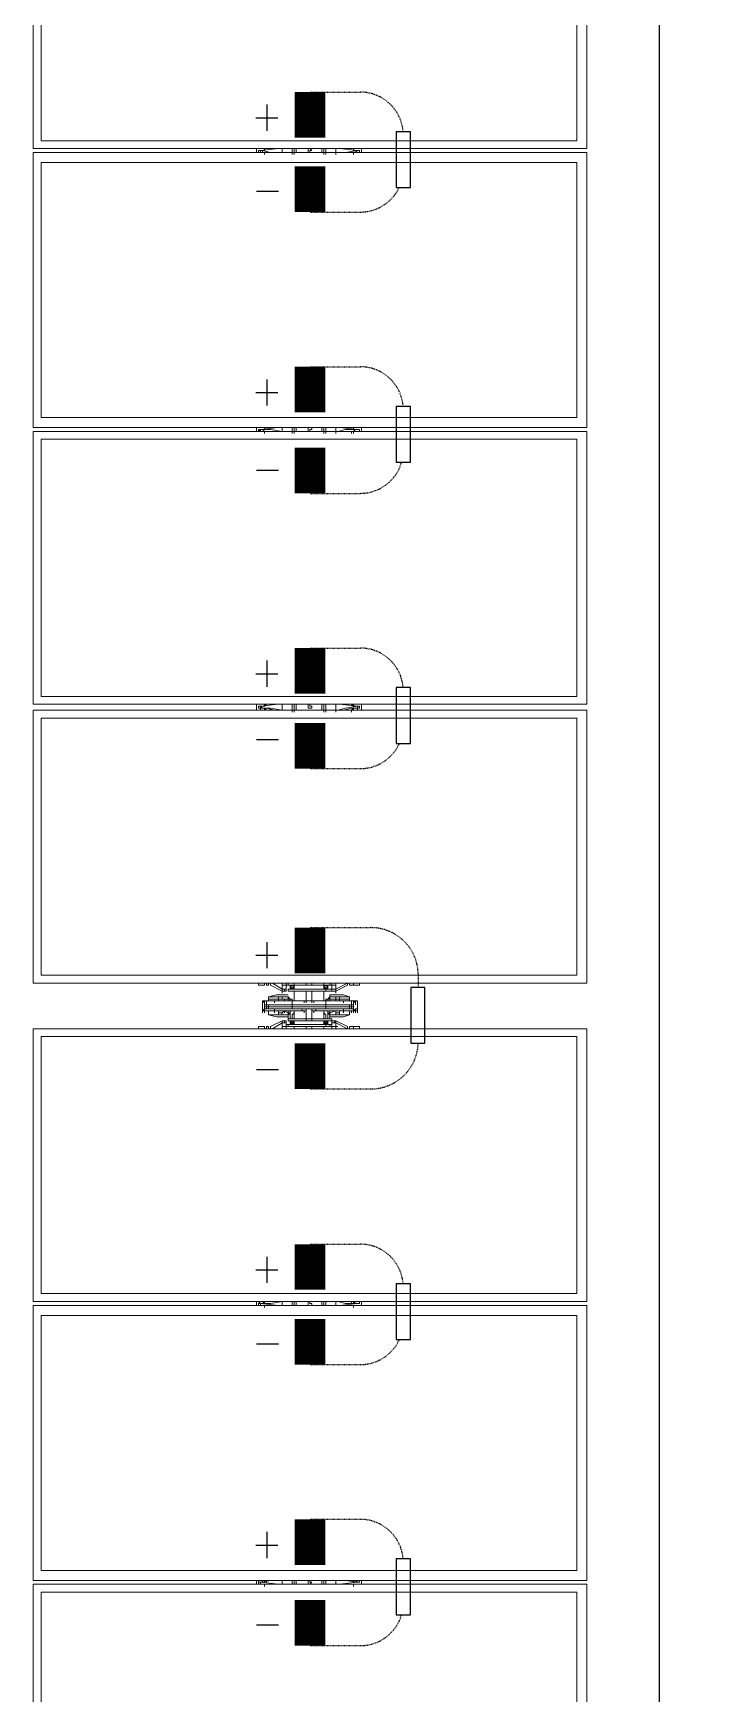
# Model space of a CAD drawing. Header units: feet. Extents: x -13743 to 68376, y -48 to 67763.
# Drawn here: x 1150 to 1259.7, y 64197.9 to 64469.4 of the extents above; entities that cross this region are included whole.
import ezdxf
from ezdxf.lldxf.tags import DXFTag

# ---------------------------------------------------------------- set-up
doc = ezdxf.new("R2010")
doc.units = ezdxf.units.FT
doc.header["$MEASUREMENT"] = 0
doc.linetypes.add('HIDDEN', pattern=[0.375, 0.25, -0.125])
for name, color, linetype in [('E-DC HARNESS-POS', 10, 'DC HARNESS CABLE'), ('E-HARN-COMP', 8, 'Continuous'), ('E-TRNK-CABL-NEG', 6, 'HIDDEN'), ('E-TRUNK-CABLE-POS', 6, 'HIDDEN'), ('Polarity-Text', 7, 'Continuous')]:
    doc.layers.add(name, color=color, linetype=linetype)
doc.styles.get("Standard").update_dxf_attribs({"font": 'arial.ttf'})
tags = doc.linetypes.add('DC HARNESS CABLE', pattern='A,0.5,-0.2,["DH",Standard,S=0.1,R=0,X=-0.1,Y=-0.05],-0.2', length=0.9).pattern_tags.tags
tags[6] = DXFTag(74, 10)

# ---------------------------------------------------------------- blocks, each defined once
blk = doc.blocks.new('A$Cc93f9aa1')
at = {"lineweight": 5}
for points in [[(10.6362, 0), (10.4062, 0), (10.4062, 0.4666), (10.6362, 0.4666)], [(10.6396, 0), (10.6396, 0.4666), (10.8712, 0.4666), (10.8712, 0)], [(10.8746, 0.4666), (10.8746, 0), (11.1045, 0), (11.1045, 0.4666)], [(11.3395, 0), (11.1095, 0), (11.1095, 0.4666), (11.3395, 0.4666)], [(11.6079, 0), (11.3779, 0), (11.3779, 0.4666), (11.6079, 0.4666)], [(11.8429, 0.4666), (11.6112, 0.4666), (11.6112, 0), (11.8429, 0)], [(11.8462, 0), (12.0762, 0), (12.0762, 0.4666), (11.8462, 0.4666)], [(10.6296, 0.4583), (10.4129, 0.4583), (10.4129, 0.0067), (10.6296, 0.0067)], [(10.6479, 0.0067), (10.6479, 0.4583), (10.8629, 0.4583), (10.8629, 0.0067)], [(10.8812, 0.4583), (11.0979, 0.4583), (11.0979, 0.0067), (10.8812, 0.0067)], [(11.1162, 0.0067), (11.1162, 0.4583), (11.3329, 0.4583), (11.3329, 0.0067)], [(11.3845, 0.4583), (11.6012, 0.4583), (11.6012, 0.0067), (11.3845, 0.0067)], [(11.6195, 0.4583), (11.8345, 0.4583), (11.8345, 0.0067), (11.6195, 0.0067)], [(11.8529, 0.0067), (11.8529, 0.4583), (12.0695, 0.4583), (12.0695, 0.0067)], [(11.3412, 0.2667), (11.3412, 0.27), (11.3412, 0.275), (11.3395, 0.275), (11.3412, 0.275), (11.3412, 0.27)], [(11.3545, 0.2667), (11.3529, 0.2667), (11.3512, 0.2667), (11.3512, 0.2583), (11.3529, 0.2583), (11.3529, 0.2667)], [(11.3529, 0.2667), (11.3529, 0.2583), (11.3529, 0.255), (11.3529, 0.25), (11.3512, 0.25), (11.3512, 0.2567), (11.3512, 0.255), (11.3529, 0.255), (11.3512, 0.255), (11.3512, 0.2567), (11.3512, 0.2583), (11.3512, 0.2567), (11.3512, 0.2517), (11.3512, 0.25), (11.3529, 0.25), (11.3529, 0.255), (11.3529, 0.2583), (11.3512, 0.2583), (11.3512, 0.2667)], [(11.3645, 0.2733), (11.3629, 0.2733), (11.3612, 0.2733), (11.3545, 0.2733), (11.3562, 0.2733), (11.3612, 0.2733), (11.3629, 0.2733)], [(11.3562, 0.2733), (11.3545, 0.2733)], [(11.3579, 0.2683), (11.3579, 0.2467), (11.3545, 0.2467), (11.3545, 0.2683)], [(11.3579, 0.27), (11.3562, 0.27)], [(11.3579, 0.27), (11.3562, 0.27)], [(11.3645, 0.2683), (11.3629, 0.2683)], [(11.3762, 0.27), (11.3762, 0.2667), (11.3762, 0.27), (11.3762, 0.275), (11.3779, 0.275), (11.3762, 0.275)], [(11.3395, 0.2517), (11.3395, 0.25), (11.3412, 0.25), (11.3412, 0.2517), (11.3445, 0.2517), (11.3445, 0.2533), (11.3445, 0.255), (11.3462, 0.255), (11.3412, 0.265), (11.3462, 0.255), (11.3445, 0.255), (11.3412, 0.255), (11.3412, 0.2517), (11.3445, 0.2517), (11.3445, 0.2533), (11.3445, 0.255), (11.3412, 0.255), (11.3412, 0.2517)], [(11.3479, 0.255), (11.3462, 0.255), (11.3445, 0.255), (11.3445, 0.2533), (11.3445, 0.255), (11.3462, 0.255)], [(11.3445, 0.2517), (11.3462, 0.2517), (11.3462, 0.215), (11.3445, 0.215), (11.3462, 0.215), (11.3462, 0.2517), (11.3445, 0.2517), (11.3462, 0.2517), (11.3462, 0.255), (11.3462, 0.2517)], [(11.3645, 0.2617), (11.3629, 0.2617), (11.3612, 0.2617), (11.3629, 0.2617)], [(11.3629, 0.2383), (11.3629, 0.2617), (11.3629, 0.2383), (11.3629, 0.2367), (11.3629, 0.235), (11.3629, 0.2367), (11.3629, 0.2383), (11.3629, 0.235), (11.3645, 0.235), (11.3629, 0.235), (11.3645, 0.235), (11.3629, 0.235), (11.3645, 0.235), (11.3629, 0.235)], [(11.3662, 0.2567), (11.3662, 0.25), (11.3645, 0.25), (11.3629, 0.255), (11.3662, 0.255), (11.3662, 0.2567), (11.3662, 0.2583)], [(11.3645, 0.255), (11.3645, 0.2583)], [(11.3679, 0.25), (11.3679, 0.26), (11.3679, 0.25), (11.3695, 0.25)], [(11.3412, 0.21), (11.3412, 0.2133), (11.3412, 0.215), (11.3395, 0.215), (11.3395, 0.25), (11.3395, 0.215), (11.3412, 0.215), (11.3412, 0.2133), (11.3412, 0.21), (11.3445, 0.21), (11.3462, 0.21), (11.3412, 0.2), (11.3462, 0.21), (11.3445, 0.21), (11.3445, 0.2117), (11.3445, 0.21)], [(11.3412, 0.245), (11.3395, 0.245)], [(11.3412, 0.2467), (11.3429, 0.245), (11.3445, 0.245), (11.3445, 0.2483), (11.3429, 0.2483), (11.3412, 0.2483)], [(11.3429, 0.2483), (11.3412, 0.2467), (11.3429, 0.245), (11.3445, 0.2467)], [(11.3429, 0.2483), (11.3412, 0.2483), (11.3412, 0.2467), (11.3412, 0.245), (11.3429, 0.245), (11.3445, 0.245), (11.3445, 0.2467), (11.3445, 0.2483)], [(11.3412, 0.2467), (11.3412, 0.2483), (11.3429, 0.2483), (11.3445, 0.2483), (11.3445, 0.245), (11.3429, 0.245)], [(11.3429, 0.2483), (11.3412, 0.2467), (11.3429, 0.245), (11.3445, 0.2467)], [(11.3445, 0.2467), (11.3429, 0.2467)], [(11.3445, 0.2467), (11.3429, 0.2467)], [(11.3462, 0.245), (11.3545, 0.245)], [(11.3545, 0.2483), (11.3529, 0.2483)], [(11.3629, 0.245), (11.3695, 0.245)], [(11.3662, 0.25), (11.3645, 0.2483)], [(11.3695, 0.2467), (11.3662, 0.2467), (11.3645, 0.245), (11.3662, 0.2467)], [(11.3729, 0.2483), (11.3712, 0.2467), (11.3729, 0.245), (11.3745, 0.2467)], [(11.3729, 0.2483), (11.3712, 0.2467), (11.3729, 0.245), (11.3745, 0.2467)], [(11.3745, 0.2467), (11.3729, 0.2467)], [(11.3745, 0.2467), (11.3729, 0.2467)], [(11.3745, 0.2467), (11.3729, 0.2467)], [(11.3745, 0.2467), (11.3729, 0.2467)], [(11.3762, 0.245), (11.3779, 0.245)], [(10.6379, 0.235), (10.6379, 0.2333), (10.6396, 0.2333), (10.6396, 0.2317), (10.6379, 0.2317), (10.6362, 0.2317), (10.6362, 0.2333)], [(10.8729, 0.235), (10.8729, 0.2333), (10.8746, 0.2333), (10.8746, 0.2317), (10.8729, 0.2317), (10.8712, 0.2317), (10.8712, 0.2333), (10.8712, 0.235)], [(11.1062, 0.235), (11.1079, 0.235), (11.1079, 0.2317), (11.1045, 0.2317), (11.1045, 0.2333), (11.1062, 0.2333)], [(11.3412, 0.235), (11.3395, 0.235)], [(11.3412, 0.235), (11.3395, 0.235)], [(11.3412, 0.23), (11.3395, 0.23)], [(11.3412, 0.23), (11.3395, 0.23)], [(11.3545, 0.23), (11.3562, 0.23), (11.3545, 0.23), (11.3562, 0.23), (11.3545, 0.23), (11.3562, 0.23), (11.3545, 0.23), (11.3545, 0.2267)], [(11.3562, 0.23), (11.3545, 0.23)], [(11.3645, 0.2367), (11.3629, 0.2367)], [(11.3629, 0.2267), (11.3629, 0.23)], [(11.3779, 0.235), (11.3762, 0.235)], [(11.3762, 0.235), (11.3779, 0.235)], [(11.3762, 0.23), (11.3779, 0.23)], [(11.3779, 0.23), (11.3762, 0.23)], [(11.6095, 0.235), (11.6095, 0.2333), (11.6079, 0.2333), (11.6079, 0.2317), (11.6095, 0.2317), (11.6112, 0.2317), (11.6112, 0.2333), (11.6112, 0.235)], [(11.8445, 0.235), (11.8445, 0.2333), (11.8429, 0.2333), (11.8429, 0.2317), (11.8445, 0.2317), (11.8462, 0.2317), (11.8462, 0.2333)], [(11.3412, 0.2183), (11.3412, 0.22), (11.3395, 0.22), (11.3412, 0.22), (11.3429, 0.22), (11.3412, 0.22), (11.3412, 0.2183), (11.3412, 0.2167), (11.3429, 0.2167), (11.3445, 0.2167), (11.3445, 0.2183), (11.3445, 0.2167), (11.3429, 0.2167)], [(11.3445, 0.2183), (11.3445, 0.22), (11.3429, 0.22), (11.3412, 0.22), (11.3412, 0.2183), (11.3429, 0.2167), (11.3445, 0.2167)], [(11.3429, 0.22), (11.3412, 0.22), (11.3412, 0.2183), (11.3412, 0.2167), (11.3429, 0.2167), (11.3445, 0.2167), (11.3445, 0.2183), (11.3445, 0.22)], [(11.3429, 0.22), (11.3412, 0.2183), (11.3429, 0.2167), (11.3445, 0.2183)], [(11.3429, 0.22), (11.3412, 0.2183), (11.3429, 0.2167), (11.3445, 0.2183)], [(11.3445, 0.2183), (11.3429, 0.2183)], [(11.3479, 0.21), (11.3462, 0.21), (11.3462, 0.2117), (11.3445, 0.2117), (11.3462, 0.2117), (11.3462, 0.21), (11.3462, 0.2133), (11.3445, 0.2133), (11.3462, 0.2133), (11.3462, 0.21)], [(11.3545, 0.22), (11.3462, 0.22)], [(11.3495, 0.215), (11.3495, 0.205), (11.3495, 0.215), (11.3495, 0.2133), (11.3495, 0.215), (11.3495, 0.205), (11.3512, 0.1983), (11.3495, 0.205)], [(11.3512, 0.215), (11.3529, 0.2167), (11.3512, 0.215), (11.3529, 0.2167), (11.3529, 0.215), (11.3529, 0.2167), (11.3512, 0.215), (11.3529, 0.2167), (11.3545, 0.2167), (11.3529, 0.2167), (11.3545, 0.2167), (11.3529, 0.2167)], [(11.3512, 0.2133), (11.3512, 0.215), (11.3529, 0.215), (11.3529, 0.2117), (11.3529, 0.21), (11.3512, 0.21), (11.3512, 0.2083), (11.3512, 0.215), (11.3529, 0.215), (11.3529, 0.2117), (11.3529, 0.21), (11.3512, 0.21), (11.3512, 0.2083), (11.3512, 0.2067), (11.3529, 0.2067), (11.3529, 0.1983), (11.3545, 0.1983), (11.3529, 0.1983), (11.3512, 0.1983), (11.3512, 0.2067), (11.3512, 0.2083)], [(11.3529, 0.21), (11.3529, 0.2067)], [(11.3695, 0.22), (11.3629, 0.22)], [(11.3662, 0.2083), (11.3662, 0.215), (11.3645, 0.215), (11.3629, 0.2117), (11.3645, 0.21), (11.3662, 0.21), (11.3662, 0.2083), (11.3662, 0.2067), (11.3662, 0.1983), (11.3629, 0.1983), (11.3629, 0.2067), (11.3662, 0.2067), (11.3662, 0.2083), (11.3662, 0.21), (11.3645, 0.21), (11.3629, 0.2117), (11.3645, 0.215), (11.3645, 0.2167), (11.3662, 0.2167), (11.3645, 0.2167), (11.3662, 0.215), (11.3662, 0.2133), (11.3662, 0.215), (11.3645, 0.215), (11.3645, 0.2167), (11.3662, 0.2167), (11.3645, 0.2167), (11.3629, 0.2167), (11.3695, 0.2167), (11.3629, 0.2167), (11.3645, 0.2167), (11.3662, 0.215), (11.3645, 0.2167), (11.3662, 0.215), (11.3645, 0.2167), (11.3662, 0.215), (11.3679, 0.215), (11.3679, 0.205), (11.3662, 0.1983), (11.3679, 0.205), (11.3679, 0.215), (11.3662, 0.215), (11.3662, 0.2133)], [(11.3662, 0.2183), (11.3645, 0.22), (11.3662, 0.2183), (11.3695, 0.2183)], [(11.3645, 0.2067), (11.3645, 0.21)], [(11.3679, 0.215), (11.3679, 0.205), (11.3679, 0.215), (11.3695, 0.215)], [(11.3729, 0.22), (11.3712, 0.2183), (11.3729, 0.2167), (11.3745, 0.2183)], [(11.3729, 0.2167), (11.3745, 0.2167), (11.3745, 0.2183), (11.3745, 0.22), (11.3729, 0.22), (11.3712, 0.22), (11.3712, 0.2183), (11.3712, 0.2167)], [(11.3729, 0.22), (11.3712, 0.2183), (11.3729, 0.2167), (11.3745, 0.2183)], [(11.3729, 0.21), (11.3712, 0.21), (11.3712, 0.2117), (11.3729, 0.2117), (11.3712, 0.2117), (11.3712, 0.21)], [(11.3745, 0.2183), (11.3729, 0.2183)], [(11.3745, 0.2183), (11.3729, 0.2183)], [(11.3745, 0.2183), (11.3729, 0.2183)], [(11.3745, 0.2183), (11.3729, 0.2183)], [(11.3779, 0.22), (11.3762, 0.22)], [(11.3412, 0.1967), (11.3412, 0.1983)], [(11.3512, 0.1983), (11.3512, 0.2067), (11.3529, 0.2067), (11.3529, 0.1983)], [(11.3562, 0.2033), (11.3545, 0.2033)], [(11.3595, 0.1967), (11.3579, 0.1967)], [(11.3612, 0.195), (11.3595, 0.195), (11.3612, 0.195), (11.3629, 0.1933), (11.3645, 0.1933), (11.3629, 0.1933), (11.3612, 0.195), (11.3595, 0.195), (11.3612, 0.195), (11.3595, 0.195), (11.3612, 0.195), (11.3612, 0.1967)], [(11.3645, 0.2033), (11.3629, 0.2033), (11.3612, 0.2033), (11.3629, 0.2033)], [(11.3662, 0.1983), (11.3629, 0.1983), (11.3629, 0.2067), (11.3662, 0.2067)], [(11.3645, 0.1983), (11.3629, 0.1983)], [(11.3629, 0.1967), (11.3629, 0.195)], [(11.3762, 0.1983), (11.3762, 0.1967)], [(11.3395, 0.19), (11.3412, 0.19), (11.3412, 0.195), (11.3412, 0.19)], [(11.3612, 0.195), (11.3595, 0.195)], [(11.3629, 0.195), (11.3629, 0.1933), (11.3612, 0.195), (11.3629, 0.195), (11.3645, 0.195)], [(11.3779, 0.19), (11.3762, 0.19), (11.3762, 0.195), (11.3762, 0.19)]]:
    blk.add_lwpolyline(points, close=True, dxfattribs=at)
for points in [[(11.3395, 0), (11.3395, 0.4666)], [(11.3779, 0.4666), (11.3779, 0)], [(11.3329, 0.0067), (11.3329, 0.4583)], [(11.3845, 0.0067), (11.3845, 0.4583)], [(10.6362, 0.2767), (10.6396, 0.2767)], [(10.6379, 0.2733), (10.6379, 0.275), (10.6379, 0.2733)], [(10.6379, 0.27), (10.6379, 0.2733), (10.6396, 0.2717), (10.6396, 0.27), (10.6396, 0.2683)], [(10.6412, 0.255), (10.6396, 0.255), (10.6396, 0.2633), (10.6379, 0.2733)], [(10.8712, 0.2767), (10.8746, 0.2767)], [(10.8712, 0.2733), (10.8712, 0.27)], [(10.8762, 0.255), (10.8746, 0.255), (10.8746, 0.2567), (10.8729, 0.2633), (10.8729, 0.2733), (10.8729, 0.275), (10.8729, 0.2717), (10.8746, 0.27), (10.8746, 0.2683)], [(11.1045, 0.2767), (11.1095, 0.2767)], [(11.1062, 0.27), (11.1062, 0.2733), (11.1062, 0.275), (11.1062, 0.2733), (11.1079, 0.2733), (11.1079, 0.2717), (11.1079, 0.27), (11.1095, 0.2683)], [(11.1112, 0.255), (11.1095, 0.255), (11.1095, 0.2567), (11.1079, 0.2633), (11.1062, 0.2733)], [(11.3412, 0.27), (11.3412, 0.27)], [(11.3412, 0.2667), (11.3412, 0.2667)], [(11.3412, 0.2667), (11.3412, 0.2667)], [(11.3612, 0.2717), (11.3629, 0.2717), (11.3612, 0.2717), (11.3629, 0.2717), (11.3645, 0.2717), (11.3629, 0.2717), (11.3612, 0.27), (11.3595, 0.27), (11.3612, 0.27), (11.3595, 0.27), (11.3612, 0.27), (11.3629, 0.27), (11.3645, 0.27), (11.3629, 0.27), (11.3645, 0.27), (11.3629, 0.27), (11.3645, 0.27), (11.3629, 0.27), (11.3645, 0.27), (11.3629, 0.27), (11.3629, 0.2733), (11.3629, 0.2717), (11.3612, 0.27), (11.3612, 0.2683), (11.3595, 0.2683), (11.3595, 0.27), (11.3612, 0.27), (11.3595, 0.27), (11.3612, 0.27), (11.3612, 0.2683), (11.3595, 0.2683), (11.3579, 0.2683), (11.3579, 0.27), (11.3562, 0.27), (11.3545, 0.27), (11.3562, 0.27), (11.3545, 0.27), (11.3545, 0.2617), (11.3545, 0.2383), (11.3545, 0.235), (11.3562, 0.235), (11.3545, 0.235), (11.3462, 0.235), (11.3479, 0.235)], [(11.3562, 0.2717), (11.3545, 0.2717), (11.3562, 0.27), (11.3545, 0.27), (11.3562, 0.27), (11.3545, 0.27), (11.3545, 0.2617), (11.3562, 0.2617), (11.3545, 0.2617), (11.3562, 0.2617), (11.3545, 0.2617), (11.3545, 0.2383), (11.3545, 0.235), (11.3562, 0.235), (11.3545, 0.235), (11.3545, 0.2367), (11.3545, 0.2383), (11.3545, 0.2367), (11.3545, 0.235), (11.3562, 0.235), (11.3545, 0.235), (11.3462, 0.235), (11.3462, 0.23), (11.3545, 0.23), (11.3545, 0.2267), (11.3545, 0.2033), (11.3545, 0.195), (11.3562, 0.195), (11.3579, 0.195), (11.3562, 0.195), (11.3579, 0.195), (11.3562, 0.195), (11.3579, 0.195), (11.3562, 0.195), (11.3545, 0.1933), (11.3562, 0.1933), (11.3545, 0.1933), (11.3612, 0.1933), (11.3629, 0.1933), (11.3612, 0.1933)], [(11.3595, 0.2183), (11.3579, 0.2183), (11.3579, 0.1983), (11.3579, 0.1967), (11.3595, 0.1967), (11.3612, 0.1967), (11.3612, 0.2183), (11.3612, 0.1967), (11.3595, 0.1967), (11.3595, 0.2183), (11.3579, 0.2183), (11.3545, 0.2183), (11.3545, 0.2467), (11.3529, 0.2467), (11.3529, 0.2483), (11.3545, 0.2483), (11.3529, 0.2483), (11.3529, 0.25), (11.3529, 0.2483), (11.3512, 0.25), (11.3495, 0.25), (11.3495, 0.2617), (11.3512, 0.2667), (11.3495, 0.2617), (11.3495, 0.25), (11.3495, 0.2517), (11.3495, 0.25), (11.3495, 0.26), (11.3495, 0.25)], [(11.3579, 0.2717), (11.3562, 0.2717), (11.3545, 0.2717), (11.3545, 0.2733), (11.3545, 0.27), (11.3545, 0.2683), (11.3562, 0.2683), (11.3545, 0.2683), (11.3545, 0.2733), (11.3545, 0.2717), (11.3562, 0.2717)], [(11.3545, 0.2717), (11.3562, 0.27)], [(11.3545, 0.2717), (11.3562, 0.2717)], [(11.3545, 0.27), (11.3545, 0.27)], [(11.3545, 0.27), (11.3545, 0.27)], [(11.3595, 0.2467), (11.3595, 0.2683), (11.3612, 0.2683), (11.3612, 0.2467), (11.3595, 0.2467), (11.3595, 0.2183), (11.3612, 0.2183), (11.3612, 0.2467), (11.3612, 0.2683), (11.3595, 0.2683), (11.3595, 0.2467), (11.3612, 0.2467), (11.3612, 0.2183), (11.3595, 0.2183), (11.3595, 0.2467), (11.3579, 0.2467), (11.3579, 0.2683), (11.3545, 0.2683), (11.3545, 0.2467), (11.3579, 0.2467), (11.3579, 0.2667), (11.3595, 0.2667), (11.3612, 0.2667), (11.3595, 0.2667), (11.3579, 0.2667)], [(11.3562, 0.27), (11.3579, 0.27)], [(11.3562, 0.27), (11.3579, 0.27)], [(11.3562, 0.27), (11.3579, 0.27), (11.3579, 0.2683)], [(11.3579, 0.27), (11.3595, 0.27), (11.3595, 0.2683), (11.3612, 0.2683), (11.3595, 0.2683), (11.3579, 0.2683), (11.3579, 0.2667), (11.3579, 0.2467)], [(11.3579, 0.2683), (11.3595, 0.2683)], [(11.3579, 0.2667), (11.3579, 0.2683)], [(11.3579, 0.2683), (11.3595, 0.2683)], [(11.3579, 0.2683), (11.3595, 0.2683)], [(11.3579, 0.2683), (11.3595, 0.2683)], [(11.3595, 0.27), (11.3612, 0.27), (11.3629, 0.27), (11.3629, 0.2617), (11.3629, 0.27), (11.3629, 0.2733), (11.3629, 0.2717)], [(11.3612, 0.27), (11.3612, 0.27)], [(11.3645, 0.2667), (11.3629, 0.2667), (11.3629, 0.2583), (11.3662, 0.2583), (11.3662, 0.2667), (11.3629, 0.2667), (11.3629, 0.2583), (11.3662, 0.2583), (11.3662, 0.2667), (11.3679, 0.2617), (11.3679, 0.25), (11.3662, 0.25), (11.3662, 0.2517), (11.3662, 0.2567), (11.3662, 0.255), (11.3629, 0.255), (11.3645, 0.25), (11.3645, 0.2483), (11.3662, 0.25), (11.3662, 0.2517), (11.3662, 0.25), (11.3645, 0.25), (11.3645, 0.2483), (11.3662, 0.25), (11.3645, 0.2483), (11.3629, 0.2483), (11.3695, 0.2483), (11.3629, 0.2483), (11.3645, 0.2483), (11.3662, 0.2483), (11.3645, 0.2483)], [(11.3662, 0.2483), (11.3645, 0.2483), (11.3662, 0.25), (11.3679, 0.25), (11.3679, 0.2617), (11.3662, 0.2667), (11.3629, 0.2667)], [(11.3645, 0.2667), (11.3645, 0.2667)], [(11.3645, 0.2667), (11.3645, 0.2667)], [(11.3762, 0.2667), (11.3762, 0.2667)], [(11.3762, 0.2667), (11.3762, 0.2667)], [(11.6112, 0.2767), (11.6079, 0.2767)], [(11.6095, 0.255), (11.6079, 0.255), (11.6079, 0.2567), (11.6095, 0.2633), (11.6095, 0.2733), (11.6095, 0.275), (11.6095, 0.2717), (11.6079, 0.27), (11.6079, 0.2683)], [(11.6112, 0.27), (11.6112, 0.2733)], [(11.8462, 0.2767), (11.8429, 0.2767)], [(11.8445, 0.27), (11.8445, 0.2733), (11.8429, 0.2717), (11.8429, 0.27), (11.8429, 0.2683)], [(11.8445, 0.255), (11.8429, 0.255), (11.8429, 0.2633), (11.8445, 0.2733)], [(11.8445, 0.2733), (11.8445, 0.275), (11.8445, 0.2733)], [(10.6412, 0.2467), (10.6396, 0.2467), (10.6396, 0.255)], [(10.8762, 0.2467), (10.8746, 0.2467), (10.8746, 0.255)], [(11.1112, 0.2467), (11.1095, 0.2467), (11.1095, 0.255)], [(11.3512, 0.26), (11.3512, 0.26)], [(11.3512, 0.26), (11.3512, 0.26)], [(11.3662, 0.26), (11.3662, 0.26)], [(11.3662, 0.26), (11.3662, 0.26)], [(11.3762, 0.2133), (11.3762, 0.215), (11.3762, 0.2133), (11.3779, 0.2133), (11.3745, 0.2133), (11.3745, 0.215), (11.3762, 0.215), (11.3762, 0.25), (11.3745, 0.25), (11.3745, 0.2517), (11.3779, 0.2517), (11.3745, 0.2517), (11.3762, 0.2517), (11.3762, 0.255), (11.3729, 0.255), (11.3712, 0.255), (11.3762, 0.265), (11.3712, 0.255), (11.3729, 0.255), (11.3762, 0.255), (11.3762, 0.2517), (11.3745, 0.2517), (11.3712, 0.2517), (11.3729, 0.2517), (11.3729, 0.2533), (11.3729, 0.255), (11.3729, 0.2533), (11.3712, 0.255), (11.3729, 0.255), (11.3712, 0.255), (11.3712, 0.2517), (11.3729, 0.2517), (11.3729, 0.2533), (11.3712, 0.255), (11.3712, 0.2517), (11.3745, 0.2517), (11.3745, 0.25), (11.3762, 0.25), (11.3762, 0.215), (11.3745, 0.215), (11.3745, 0.2133), (11.3762, 0.2133), (11.3762, 0.21), (11.3729, 0.21), (11.3712, 0.21), (11.3762, 0.2), (11.3712, 0.21), (11.3729, 0.21), (11.3729, 0.2117), (11.3729, 0.21), (11.3762, 0.21), (11.3762, 0.2133), (11.3745, 0.2133), (11.3779, 0.2133)], [(11.6095, 0.2467), (11.6079, 0.2467), (11.6079, 0.255)], [(11.8445, 0.2467), (11.8429, 0.2467), (11.8429, 0.255)], [(10.6362, 0.2467), (10.6396, 0.2467)], [(10.6362, 0.245), (10.6396, 0.245), (10.6412, 0.245)], [(10.6396, 0.245), (10.6396, 0.2433), (10.6362, 0.2433)], [(10.8712, 0.2467), (10.8746, 0.2467)], [(10.8712, 0.245), (10.8746, 0.245), (10.8762, 0.245)], [(10.8746, 0.245), (10.8746, 0.2433), (10.8712, 0.2433)], [(11.1045, 0.2467), (11.1095, 0.2467)], [(11.1045, 0.245), (11.1095, 0.245), (11.1112, 0.245)], [(11.1095, 0.245), (11.1095, 0.2433), (11.1045, 0.2433)], [(11.3395, 0.2517), (11.3412, 0.2517), (11.3395, 0.2517)], [(11.3395, 0.2517), (11.3395, 0.25), (11.3412, 0.25), (11.3412, 0.2517)], [(11.3412, 0.2483), (11.3412, 0.2467)], [(11.3412, 0.2483), (11.3412, 0.2483)], [(11.3429, 0.2483), (11.3412, 0.2483)], [(11.3412, 0.2467), (11.3412, 0.245)], [(11.3412, 0.2467), (11.3412, 0.2467)], [(11.3412, 0.245), (11.3429, 0.245)], [(11.3412, 0.245), (11.3412, 0.245)], [(11.3429, 0.2483), (11.3429, 0.2483)], [(11.3445, 0.2483), (11.3429, 0.2483)], [(11.3429, 0.2467), (11.3445, 0.2467)], [(11.3429, 0.2467), (11.3445, 0.2467)], [(11.3429, 0.2467), (11.3445, 0.2467)], [(11.3429, 0.2467), (11.3445, 0.2467)], [(11.3429, 0.2467), (11.3445, 0.2467)], [(11.3429, 0.2467), (11.3445, 0.2467)], [(11.3429, 0.2467), (11.3445, 0.2467)], [(11.3429, 0.2467), (11.3445, 0.2467)], [(11.3429, 0.2467), (11.3445, 0.2467)], [(11.3429, 0.2467), (11.3445, 0.2467)], [(11.3429, 0.2467), (11.3445, 0.2467)], [(11.3429, 0.2467), (11.3445, 0.2467)], [(11.3429, 0.2467), (11.3445, 0.2467)], [(11.3429, 0.2467), (11.3445, 0.2467)], [(11.3429, 0.245), (11.3445, 0.245)], [(11.3429, 0.245), (11.3429, 0.245)], [(11.3445, 0.2517), (11.3445, 0.2517)], [(11.3445, 0.2517), (11.3445, 0.2517)], [(11.3445, 0.2483), (11.3445, 0.2483)], [(11.3445, 0.2467), (11.3445, 0.2483)], [(11.3445, 0.2467), (11.3462, 0.2467)], [(11.3445, 0.2467), (11.3445, 0.2467)], [(11.3445, 0.245), (11.3445, 0.2467)], [(11.3445, 0.245), (11.3445, 0.245)], [(11.3462, 0.2517), (11.3462, 0.2517)], [(11.3462, 0.2517), (11.3462, 0.2517)], [(11.3579, 0.2183), (11.3579, 0.1967), (11.3545, 0.1967), (11.3545, 0.2183), (11.3529, 0.2183), (11.3529, 0.2167), (11.3545, 0.2167), (11.3529, 0.2167), (11.3529, 0.2183), (11.3545, 0.2183), (11.3545, 0.1967), (11.3579, 0.1967), (11.3579, 0.2183), (11.3579, 0.1983), (11.3595, 0.1983), (11.3612, 0.1983), (11.3595, 0.1983), (11.3579, 0.1983), (11.3579, 0.1967), (11.3579, 0.195), (11.3562, 0.195), (11.3545, 0.1933), (11.3562, 0.1933), (11.3545, 0.1933), (11.3545, 0.195), (11.3545, 0.1967), (11.3545, 0.195), (11.3545, 0.1967), (11.3545, 0.195), (11.3545, 0.1967), (11.3545, 0.195), (11.3545, 0.1933), (11.3562, 0.195), (11.3579, 0.195), (11.3579, 0.1967), (11.3595, 0.1967), (11.3595, 0.2183), (11.3579, 0.2183), (11.3579, 0.2467), (11.3595, 0.2467), (11.3579, 0.2467), (11.3579, 0.2183), (11.3545, 0.2183), (11.3545, 0.2467), (11.3529, 0.2467), (11.3529, 0.2483), (11.3512, 0.25), (11.3529, 0.2483), (11.3545, 0.2483), (11.3529, 0.2483), (11.3512, 0.25)], [(11.3512, 0.25), (11.3529, 0.2483)], [(11.3512, 0.25), (11.3529, 0.2483)], [(11.3529, 0.2483), (11.3545, 0.2483)], [(11.3529, 0.2483), (11.3545, 0.2483)], [(11.3579, 0.2183), (11.3579, 0.2467), (11.3579, 0.2183)], [(11.3729, 0.2517), (11.3712, 0.2517), (11.3695, 0.2517), (11.3695, 0.215), (11.3712, 0.215), (11.3695, 0.215), (11.3695, 0.2517), (11.3712, 0.2517)], [(11.3712, 0.2517), (11.3712, 0.2517)], [(11.3729, 0.2467), (11.3729, 0.245), (11.3745, 0.245), (11.3745, 0.2467), (11.3745, 0.2483), (11.3729, 0.2483), (11.3712, 0.2483), (11.3712, 0.2467), (11.3712, 0.245), (11.3729, 0.245)], [(11.3712, 0.2483), (11.3712, 0.2467)], [(11.3712, 0.2483), (11.3712, 0.2483)], [(11.3729, 0.2483), (11.3712, 0.2483)], [(11.3712, 0.2467), (11.3712, 0.245)], [(11.3712, 0.2467), (11.3712, 0.2467)], [(11.3712, 0.245), (11.3729, 0.245)], [(11.3712, 0.245), (11.3712, 0.245)], [(11.3729, 0.2517), (11.3729, 0.2517)], [(11.3729, 0.2517), (11.3729, 0.2517)], [(11.3729, 0.2483), (11.3729, 0.2467)], [(11.3745, 0.2483), (11.3729, 0.2483)], [(11.3729, 0.2483), (11.3729, 0.2467)], [(11.3729, 0.2483), (11.3745, 0.2483), (11.3729, 0.2483)], [(11.3729, 0.2483), (11.3729, 0.2483)], [(11.3729, 0.2467), (11.3745, 0.2467)], [(11.3729, 0.2467), (11.3745, 0.2467)], [(11.3729, 0.2467), (11.3745, 0.2467)], [(11.3729, 0.2467), (11.3745, 0.2467)], [(11.3729, 0.2467), (11.3745, 0.2467)], [(11.3729, 0.2467), (11.3745, 0.2467)], [(11.3729, 0.2467), (11.3745, 0.2467)], [(11.3729, 0.2467), (11.3745, 0.2467)], [(11.3729, 0.2467), (11.3745, 0.2467)], [(11.3729, 0.2467), (11.3729, 0.245)], [(11.3729, 0.2467), (11.3745, 0.2467)], [(11.3729, 0.245), (11.3745, 0.245)], [(11.3745, 0.245), (11.3729, 0.245)], [(11.3729, 0.245), (11.3745, 0.245)], [(11.3729, 0.245), (11.3729, 0.245)], [(11.3745, 0.2483), (11.3745, 0.245)], [(11.3745, 0.2483), (11.3745, 0.245)], [(11.3745, 0.2483), (11.3745, 0.2483)], [(11.3745, 0.2467), (11.3745, 0.2483)], [(11.3745, 0.2467), (11.3762, 0.2467)], [(11.3745, 0.2467), (11.3745, 0.2467)], [(11.3745, 0.245), (11.3745, 0.2467)], [(11.3745, 0.245), (11.3745, 0.245)], [(11.3779, 0.2517), (11.3762, 0.2517), (11.3762, 0.25), (11.3762, 0.2517)], [(11.6112, 0.2467), (11.6079, 0.2467)], [(11.6112, 0.245), (11.6079, 0.245), (11.6095, 0.245)], [(11.6079, 0.245), (11.6079, 0.2433), (11.6112, 0.2433)], [(11.8462, 0.2467), (11.8429, 0.2467)], [(11.8462, 0.245), (11.8429, 0.245), (11.8445, 0.245)], [(11.8429, 0.245), (11.8429, 0.2433), (11.8462, 0.2433)], [(11.3462, 0.235), (11.3462, 0.23), (11.3545, 0.23), (11.3545, 0.2267), (11.3545, 0.2033), (11.3545, 0.195), (11.3562, 0.195), (11.3545, 0.195)], [(11.3545, 0.2367), (11.3562, 0.2367)], [(11.3545, 0.2367), (11.3562, 0.2367)], [(11.3545, 0.23), (11.3562, 0.23)], [(11.3545, 0.23), (11.3562, 0.23)], [(11.3579, 0.1933), (11.3562, 0.1933), (11.3612, 0.1933), (11.3629, 0.1933), (11.3612, 0.195), (11.3629, 0.195), (11.3629, 0.2033), (11.3629, 0.2267), (11.3629, 0.23), (11.3645, 0.23), (11.3629, 0.23), (11.3645, 0.23), (11.3629, 0.23), (11.3645, 0.23), (11.3629, 0.23), (11.3645, 0.23), (11.3629, 0.23), (11.3629, 0.2267), (11.3629, 0.2033), (11.3629, 0.195), (11.3645, 0.195), (11.3629, 0.195), (11.3629, 0.1933)], [(11.3712, 0.235), (11.3695, 0.235), (11.3612, 0.235), (11.3695, 0.235), (11.3695, 0.23), (11.3612, 0.23), (11.3695, 0.23), (11.3712, 0.23)], [(11.3629, 0.2367), (11.3645, 0.2367)], [(11.3695, 0.235), (11.3695, 0.23)], [(10.6362, 0.2217), (10.6396, 0.2217), (10.6396, 0.22)], [(10.6362, 0.22), (10.6396, 0.22), (10.6412, 0.22)], [(10.6396, 0.2183), (10.6362, 0.2183)], [(10.6412, 0.2183), (10.6396, 0.2183), (10.6396, 0.21), (10.6396, 0.2), (10.6379, 0.1933), (10.6379, 0.1917), (10.6396, 0.1917)], [(10.8712, 0.2217), (10.8746, 0.2217), (10.8746, 0.22)], [(10.8712, 0.22), (10.8746, 0.22), (10.8762, 0.22)], [(10.8746, 0.2183), (10.8712, 0.2183)], [(10.8729, 0.1917), (10.8729, 0.2), (10.8746, 0.21), (10.8746, 0.2183), (10.8762, 0.2183)], [(11.1045, 0.2217), (11.1095, 0.2217), (11.1095, 0.22)], [(11.1045, 0.22), (11.1095, 0.22), (11.1112, 0.22)], [(11.1095, 0.2183), (11.1045, 0.2183)], [(11.1112, 0.2183), (11.1095, 0.2183), (11.1095, 0.21), (11.1079, 0.2), (11.1079, 0.1933), (11.1062, 0.1917), (11.1062, 0.19)], [(11.3395, 0.2133), (11.3395, 0.215), (11.3395, 0.2133), (11.3445, 0.2133), (11.3445, 0.2117), (11.3445, 0.2133), (11.3412, 0.2133)], [(11.3395, 0.2133), (11.3412, 0.2133), (11.3395, 0.2133)], [(11.3412, 0.22), (11.3412, 0.22)], [(11.3412, 0.2183), (11.3412, 0.2183)], [(11.3412, 0.2167), (11.3412, 0.2167)], [(11.3429, 0.22), (11.3445, 0.22)], [(11.3429, 0.22), (11.3429, 0.22)], [(11.3445, 0.22), (11.3429, 0.22)], [(11.3429, 0.2183), (11.3445, 0.2183)], [(11.3429, 0.2183), (11.3445, 0.2183)], [(11.3429, 0.2183), (11.3445, 0.2183)], [(11.3429, 0.2183), (11.3445, 0.2183)], [(11.3429, 0.2183), (11.3445, 0.2183)], [(11.3429, 0.2183), (11.3445, 0.2183)], [(11.3429, 0.2183), (11.3445, 0.2183)], [(11.3429, 0.2183), (11.3445, 0.2183)], [(11.3429, 0.2183), (11.3445, 0.2183)], [(11.3429, 0.2183), (11.3445, 0.2183)], [(11.3429, 0.2183), (11.3445, 0.2183)], [(11.3429, 0.2183), (11.3445, 0.2183)], [(11.3429, 0.2183), (11.3445, 0.2183)], [(11.3429, 0.2183), (11.3445, 0.2183)], [(11.3429, 0.2183), (11.3445, 0.2183)], [(11.3429, 0.2183), (11.3445, 0.2183)], [(11.3429, 0.2167), (11.3429, 0.2167)], [(11.3445, 0.2183), (11.3445, 0.22)], [(11.3445, 0.22), (11.3445, 0.22)], [(11.3445, 0.2183), (11.3445, 0.22)], [(11.3445, 0.2183), (11.3445, 0.2183)], [(11.3445, 0.2167), (11.3445, 0.2167)], [(11.3445, 0.215), (11.3445, 0.215)], [(11.3445, 0.215), (11.3445, 0.215)], [(11.3462, 0.215), (11.3462, 0.215)], [(11.3462, 0.215), (11.3462, 0.215)], [(11.3529, 0.2167), (11.3545, 0.2167)], [(11.3712, 0.22), (11.3712, 0.2183)], [(11.3712, 0.22), (11.3712, 0.22)], [(11.3729, 0.22), (11.3712, 0.22)], [(11.3712, 0.2183), (11.3712, 0.2167)], [(11.3712, 0.2183), (11.3712, 0.2183)], [(11.3712, 0.2167), (11.3729, 0.2167)], [(11.3712, 0.2167), (11.3712, 0.2167)], [(11.3712, 0.215), (11.3712, 0.215)], [(11.3712, 0.215), (11.3712, 0.215)], [(11.3729, 0.2133), (11.3712, 0.2133), (11.3712, 0.21), (11.3712, 0.2133), (11.3745, 0.2133), (11.3712, 0.2133), (11.3729, 0.2133), (11.3729, 0.2117), (11.3729, 0.2133), (11.3712, 0.2133)], [(11.3745, 0.22), (11.3729, 0.22)], [(11.3729, 0.2183), (11.3729, 0.22)], [(11.3729, 0.2183), (11.3729, 0.22), (11.3745, 0.22)], [(11.3729, 0.22), (11.3745, 0.22)], [(11.3745, 0.22), (11.3729, 0.22)], [(11.3729, 0.22), (11.3729, 0.22)], [(11.3729, 0.2183), (11.3745, 0.2183)], [(11.3729, 0.2183), (11.3745, 0.2183)], [(11.3729, 0.2183), (11.3745, 0.2183)], [(11.3729, 0.2183), (11.3745, 0.2183)], [(11.3729, 0.2183), (11.3729, 0.2167)], [(11.3729, 0.2183), (11.3745, 0.2183)], [(11.3729, 0.2183), (11.3745, 0.2183)], [(11.3729, 0.2183), (11.3745, 0.2183)], [(11.3729, 0.2183), (11.3745, 0.2183)], [(11.3729, 0.2183), (11.3745, 0.2183)], [(11.3729, 0.2167), (11.3729, 0.2183)], [(11.3729, 0.2183), (11.3745, 0.2183)], [(11.3745, 0.2167), (11.3729, 0.2167)], [(11.3729, 0.2167), (11.3745, 0.2167)], [(11.3729, 0.2167), (11.3745, 0.2167)], [(11.3729, 0.2167), (11.3729, 0.2167)], [(11.3729, 0.215), (11.3729, 0.215)], [(11.3729, 0.215), (11.3729, 0.215)], [(11.3745, 0.22), (11.3745, 0.2183)], [(11.3745, 0.2183), (11.3745, 0.22)], [(11.3745, 0.22), (11.3745, 0.22)], [(11.3745, 0.2183), (11.3745, 0.22)], [(11.3745, 0.2167), (11.3745, 0.2183)], [(11.3745, 0.2167), (11.3745, 0.2183)], [(11.3745, 0.2183), (11.3745, 0.2183)], [(11.3745, 0.2167), (11.3745, 0.2183)], [(11.3745, 0.2167), (11.3745, 0.2167)], [(11.6112, 0.2217), (11.6079, 0.2217), (11.6079, 0.22)], [(11.6112, 0.22), (11.6079, 0.22), (11.6095, 0.22)], [(11.6095, 0.1917), (11.6095, 0.2), (11.6079, 0.21), (11.6079, 0.2183), (11.6095, 0.2183)], [(11.6079, 0.2183), (11.6112, 0.2183)], [(11.8462, 0.2217), (11.8429, 0.2217), (11.8429, 0.22)], [(11.8462, 0.22), (11.8429, 0.22), (11.8445, 0.22)], [(11.8445, 0.2183), (11.8429, 0.2183), (11.8429, 0.21), (11.8429, 0.2), (11.8445, 0.1933), (11.8445, 0.1917), (11.8462, 0.1917)], [(11.8429, 0.2183), (11.8462, 0.2183)], [(10.6396, 0.1967), (10.6396, 0.195), (10.6396, 0.1933), (10.6379, 0.1933), (10.6379, 0.19), (10.6379, 0.1917), (10.6379, 0.195)], [(10.8746, 0.1967), (10.8746, 0.195), (10.8729, 0.1933), (10.8729, 0.19), (10.8729, 0.1917), (10.8746, 0.1917)], [(11.1095, 0.1967), (11.1079, 0.195), (11.1079, 0.1917), (11.1062, 0.1917), (11.1062, 0.19), (11.1079, 0.19)], [(11.3412, 0.1983), (11.3412, 0.1983)], [(11.3412, 0.1983), (11.3412, 0.1983)], [(11.3512, 0.205), (11.3512, 0.205)], [(11.3512, 0.205), (11.3512, 0.205)], [(11.3512, 0.1983), (11.3512, 0.1983)], [(11.3545, 0.2033), (11.3562, 0.2033)], [(11.3545, 0.2033), (11.3562, 0.2033)], [(11.3595, 0.195), (11.3595, 0.1967), (11.3612, 0.1967), (11.3595, 0.1967), (11.3595, 0.195), (11.3579, 0.195)], [(11.3579, 0.1967), (11.3595, 0.1967)], [(11.3579, 0.1967), (11.3595, 0.1967)], [(11.3595, 0.1967), (11.3612, 0.1967)], [(11.3595, 0.1967), (11.3612, 0.1967)], [(11.3629, 0.195), (11.3629, 0.1967)], [(11.3629, 0.195), (11.3629, 0.1967)], [(11.3645, 0.1983), (11.3645, 0.1983)], [(11.3645, 0.1983), (11.3645, 0.1983)], [(11.3662, 0.205), (11.3662, 0.205)], [(11.3662, 0.205), (11.3662, 0.205)], [(11.3762, 0.1983), (11.3762, 0.1983)], [(11.3762, 0.1983), (11.3762, 0.1983)], [(11.6079, 0.1967), (11.6079, 0.195), (11.6095, 0.1933), (11.6095, 0.19), (11.6112, 0.19)], [(11.8445, 0.19), (11.8445, 0.1933), (11.8429, 0.1933), (11.8429, 0.195), (11.8429, 0.1967)], [(10.6362, 0.1883), (10.6396, 0.1883)], [(10.8712, 0.195), (10.8712, 0.1917)], [(10.8712, 0.1883), (10.8746, 0.1883)], [(10.8729, 0.19), (10.8746, 0.19)], [(11.1045, 0.1883), (11.1095, 0.1883)], [(11.1062, 0.195), (11.1062, 0.1917), (11.1079, 0.1917)], [(11.3412, 0.195), (11.3412, 0.195)], [(11.3412, 0.195), (11.3412, 0.195)], [(11.3545, 0.195), (11.3545, 0.195)], [(11.3545, 0.195), (11.3545, 0.195)], [(11.3562, 0.195), (11.3545, 0.1933)], [(11.3595, 0.195), (11.3612, 0.195), (11.3595, 0.195)], [(11.3629, 0.195), (11.3645, 0.195)], [(11.3762, 0.195), (11.3762, 0.195)], [(11.3762, 0.195), (11.3762, 0.195)], [(11.6112, 0.1883), (11.6079, 0.1883)], [(11.6112, 0.195), (11.6112, 0.1917), (11.6095, 0.1917), (11.6095, 0.19)], [(11.8462, 0.1883), (11.8429, 0.1883)], [(11.8445, 0.195), (11.8445, 0.1917), (11.8445, 0.19), (11.8462, 0.19)]]:
    blk.add_lwpolyline(points, dxfattribs=at)
at = {"color": 8, "lineweight": 5, "true_color": 0x808080}
for points in [[(10.6362, 0.2767), (10.6396, 0.2767)], [(10.6379, 0.2733), (10.6362, 0.2583)], [(10.6362, 0.2683), (10.6362, 0.27)], [(10.6396, 0.2733), (10.6396, 0.275), (10.6379, 0.275)], [(10.6379, 0.2733), (10.6379, 0.2733)], [(10.6396, 0.2617), (10.6396, 0.27), (10.6412, 0.27)], [(10.6396, 0.2667), (10.6396, 0.2683)], [(10.8712, 0.2767), (10.8746, 0.2767)], [(10.8712, 0.2733), (10.8712, 0.2733)], [(10.8729, 0.2733), (10.8712, 0.2583)], [(10.8712, 0.2683), (10.8712, 0.27)], [(10.8746, 0.2733), (10.8746, 0.275), (10.8729, 0.275)], [(10.8746, 0.2617), (10.8746, 0.27), (10.8762, 0.27)], [(10.8746, 0.2667), (10.8746, 0.2683), (10.8762, 0.2683)], [(11.1045, 0.2767), (11.1095, 0.2767)], [(11.1062, 0.2733), (11.1045, 0.2583)], [(11.1045, 0.2683), (11.1062, 0.27), (11.1045, 0.27)], [(11.1095, 0.2733), (11.1079, 0.2733), (11.1079, 0.275), (11.1062, 0.275)], [(11.1062, 0.2733), (11.1062, 0.2733)], [(11.1062, 0.2717), (11.1062, 0.2717)], [(11.1095, 0.27), (11.1079, 0.27), (11.1079, 0.2683), (11.1095, 0.2617)], [(11.1095, 0.2667), (11.1095, 0.2683), (11.1112, 0.2683)], [(11.3395, 0.27), (11.3412, 0.27), (11.3395, 0.27)], [(11.3395, 0.27), (11.3412, 0.27), (11.3395, 0.27)], [(11.3545, 0.2717), (11.3545, 0.2717)], [(11.3545, 0.2717), (11.3545, 0.2717)], [(11.3629, 0.2717), (11.3629, 0.2717)], [(11.3629, 0.2717), (11.3629, 0.2717)], [(11.3779, 0.27), (11.3762, 0.27), (11.3779, 0.27)], [(11.3779, 0.27), (11.3762, 0.27), (11.3779, 0.27)], [(11.6112, 0.2767), (11.6079, 0.2767)], [(11.6079, 0.2733), (11.6079, 0.275), (11.6095, 0.275)], [(11.6079, 0.2617), (11.6079, 0.27), (11.6095, 0.27)], [(11.6079, 0.2667), (11.6079, 0.2683), (11.6095, 0.2683)], [(11.6095, 0.2733), (11.6112, 0.2583)], [(11.6112, 0.2733), (11.6112, 0.2733)], [(11.6112, 0.2683), (11.6112, 0.27), (11.6129, 0.27)], [(11.8462, 0.2767), (11.8429, 0.2767)], [(11.8429, 0.2733), (11.8429, 0.275), (11.8445, 0.275)], [(11.8429, 0.2617), (11.8429, 0.27), (11.8445, 0.27)], [(11.8429, 0.2667), (11.8429, 0.2683)], [(11.8445, 0.2733), (11.8445, 0.2733)], [(11.8445, 0.2733), (11.8462, 0.2583)], [(11.8462, 0.2683), (11.8462, 0.27)], [(10.6362, 0.255), (10.6396, 0.255)], [(10.8712, 0.255), (10.8746, 0.255)], [(11.1045, 0.255), (11.1095, 0.255)], [(11.6112, 0.255), (11.6079, 0.255)], [(11.8462, 0.255), (11.8429, 0.255)], [(10.6396, 0.21), (10.6362, 0.21)], [(10.8746, 0.21), (10.8712, 0.21)], [(11.1095, 0.21), (11.1045, 0.21)], [(11.6079, 0.21), (11.6112, 0.21)], [(11.8429, 0.21), (11.8462, 0.21)], [(10.6362, 0.2067), (10.6379, 0.1917)], [(10.6362, 0.195), (10.6362, 0.1967)], [(10.6396, 0.2033), (10.6396, 0.195), (10.6412, 0.195)], [(10.6396, 0.1967), (10.6396, 0.1983)], [(10.8712, 0.2067), (10.8729, 0.1917)], [(10.8712, 0.1967), (10.8712, 0.195), (10.8729, 0.195)], [(10.8746, 0.2033), (10.8746, 0.195), (10.8762, 0.195)], [(10.8746, 0.1967), (10.8746, 0.1983)], [(11.1045, 0.2067), (11.1062, 0.1917)], [(11.1045, 0.195), (11.1062, 0.195), (11.1045, 0.1967)], [(11.1095, 0.195), (11.1079, 0.195), (11.1079, 0.1967), (11.1095, 0.2033)], [(11.1095, 0.1967), (11.1095, 0.1983)], [(11.6079, 0.2033), (11.6079, 0.195), (11.6095, 0.195)], [(11.6079, 0.1967), (11.6079, 0.1983)], [(11.6112, 0.2067), (11.6095, 0.1917)], [(11.6112, 0.1967), (11.6112, 0.195), (11.6129, 0.195)], [(11.8429, 0.2033), (11.8429, 0.195), (11.8445, 0.195)], [(11.8445, 0.1967), (11.8429, 0.1967), (11.8429, 0.1983)], [(11.8462, 0.2067), (11.8445, 0.1917)], [(11.8462, 0.1967), (11.8462, 0.195), (11.8479, 0.195)], [(10.6362, 0.1883), (10.6396, 0.1883)], [(10.6379, 0.19), (10.6396, 0.19), (10.6396, 0.1917)], [(10.6379, 0.1917), (10.6379, 0.1917)], [(10.8712, 0.1917), (10.8712, 0.1917)], [(10.8712, 0.1883), (10.8746, 0.1883)], [(10.8729, 0.19), (10.8746, 0.1917)], [(11.1045, 0.1933), (11.1045, 0.1933)], [(11.1045, 0.1883), (11.1095, 0.1883)], [(11.1062, 0.19), (11.1079, 0.19), (11.1079, 0.1917), (11.1095, 0.1917)], [(11.1062, 0.1917), (11.1062, 0.1917)], [(11.3545, 0.1933), (11.3545, 0.1933)], [(11.3545, 0.1933), (11.3545, 0.1933)], [(11.3562, 0.195), (11.3579, 0.195)], [(11.3562, 0.195), (11.3579, 0.195)], [(11.3562, 0.195), (11.3579, 0.195)], [(11.3562, 0.195), (11.3579, 0.195)], [(11.3629, 0.1933), (11.3629, 0.1933)], [(11.3629, 0.1933), (11.3629, 0.1933)], [(11.6095, 0.19), (11.6079, 0.1917)], [(11.6112, 0.1883), (11.6079, 0.1883)], [(11.6112, 0.1917), (11.6112, 0.1917)], [(11.8445, 0.19), (11.8429, 0.19), (11.8429, 0.1917)], [(11.8462, 0.1883), (11.8429, 0.1883)], [(11.8445, 0.1917), (11.8445, 0.1917)]]:
    blk.add_lwpolyline(points, dxfattribs=at)
for points in [[(10.6379, 0.27), (10.6362, 0.27)], [(10.8729, 0.27), (10.8712, 0.27)], [(11.3395, 0.2667), (11.3412, 0.2667)], [(11.3545, 0.2717), (11.3545, 0.2733)], [(11.3545, 0.2383), (11.3545, 0.2617), (11.3545, 0.27), (11.3545, 0.2617), (11.3545, 0.2383), (11.3545, 0.235), (11.3562, 0.235), (11.3545, 0.235)], [(11.3579, 0.27), (11.3562, 0.27), (11.3579, 0.27), (11.3562, 0.27), (11.3579, 0.27), (11.3595, 0.27), (11.3612, 0.27), (11.3595, 0.27), (11.3612, 0.27), (11.3595, 0.27), (11.3579, 0.27), (11.3562, 0.27)], [(11.3579, 0.27), (11.3562, 0.27)], [(11.3612, 0.2733), (11.3612, 0.2717)], [(11.3629, 0.2617), (11.3629, 0.27), (11.3612, 0.27), (11.3629, 0.27), (11.3612, 0.27), (11.3629, 0.27), (11.3612, 0.27), (11.3629, 0.27), (11.3629, 0.2617), (11.3629, 0.2383), (11.3612, 0.2383), (11.3629, 0.2383)], [(11.3779, 0.2667), (11.3762, 0.2667)], [(11.8479, 0.27), (11.8462, 0.27)], [(11.3395, 0.265), (11.3412, 0.265), (11.3395, 0.265), (11.3445, 0.255)], [(11.3412, 0.255), (11.3395, 0.255), (11.3395, 0.2567), (11.3395, 0.255)], [(11.3545, 0.2583), (11.3529, 0.2583)], [(11.3529, 0.255), (11.3545, 0.255)], [(11.3645, 0.2583), (11.3629, 0.2583)], [(11.3645, 0.255), (11.3629, 0.255)], [(11.3729, 0.255), (11.3779, 0.265), (11.3762, 0.265), (11.3779, 0.265)], [(11.3779, 0.255), (11.3762, 0.255), (11.3762, 0.2567), (11.3762, 0.255)], [(11.3412, 0.2483), (11.3412, 0.25)], [(11.3412, 0.22), (11.3412, 0.245)], [(11.3445, 0.2517), (11.3445, 0.2483)], [(11.3445, 0.245), (11.3445, 0.22)], [(11.3545, 0.25), (11.3529, 0.25)], [(11.3645, 0.25), (11.3629, 0.25)], [(11.3645, 0.235), (11.3629, 0.235), (11.3629, 0.2383), (11.3629, 0.235)], [(11.3712, 0.2483), (11.3712, 0.2517)], [(11.3712, 0.22), (11.3712, 0.245)], [(11.3745, 0.25), (11.3745, 0.2483)], [(11.3745, 0.245), (11.3745, 0.22)], [(11.3562, 0.2367), (11.3545, 0.2367)], [(11.3562, 0.2367), (11.3545, 0.2367)], [(11.3545, 0.23), (11.3545, 0.2267), (11.3545, 0.2033), (11.3545, 0.195), (11.3545, 0.2033), (11.3545, 0.23), (11.3562, 0.23)], [(11.3562, 0.2283), (11.3545, 0.2283)], [(11.3562, 0.2283), (11.3545, 0.2283)], [(11.3612, 0.195), (11.3595, 0.195), (11.3612, 0.195), (11.3629, 0.195), (11.3612, 0.195), (11.3629, 0.195), (11.3612, 0.195), (11.3629, 0.195), (11.3629, 0.2033), (11.3629, 0.2267), (11.3612, 0.2267), (11.3629, 0.2267), (11.3629, 0.2033), (11.3629, 0.195)], [(11.3645, 0.2367), (11.3629, 0.2367)], [(11.3645, 0.2367), (11.3629, 0.2367)], [(11.3645, 0.23), (11.3629, 0.23), (11.3629, 0.2267), (11.3629, 0.23)], [(11.3645, 0.2283), (11.3629, 0.2283)], [(11.3645, 0.2283), (11.3629, 0.2283)], [(11.3395, 0.21), (11.3412, 0.21), (11.3395, 0.21), (11.3395, 0.2117)], [(11.3445, 0.21), (11.3395, 0.2017)], [(11.3412, 0.215), (11.3412, 0.2167)], [(11.3445, 0.2167), (11.3445, 0.215)], [(11.3529, 0.215), (11.3545, 0.215)], [(11.3545, 0.2117), (11.3529, 0.2117)], [(11.3629, 0.215), (11.3645, 0.215)], [(11.3645, 0.2117), (11.3629, 0.2117)], [(11.3712, 0.215), (11.3712, 0.2167)], [(11.3779, 0.2017), (11.3729, 0.21)], [(11.3745, 0.2167), (11.3745, 0.215)], [(11.3762, 0.21), (11.3762, 0.2117), (11.3762, 0.21), (11.3779, 0.21)], [(11.3395, 0.2), (11.3412, 0.2)], [(11.3395, 0.1983), (11.3412, 0.1983)], [(11.3395, 0.1967), (11.3412, 0.1967)], [(11.3529, 0.2067), (11.3545, 0.2067)], [(11.3595, 0.1967), (11.3579, 0.1967), (11.3595, 0.1967), (11.3612, 0.1967)], [(11.3645, 0.2067), (11.3629, 0.2067)], [(11.3779, 0.2), (11.3762, 0.2)], [(11.3779, 0.1983), (11.3762, 0.1983)], [(11.3779, 0.1967), (11.3762, 0.1967)], [(10.6379, 0.195), (10.6362, 0.195)], [(11.3395, 0.195), (11.3412, 0.195)], [(11.3562, 0.1933), (11.3545, 0.1933)], [(11.3579, 0.195), (11.3562, 0.195)], [(11.3579, 0.195), (11.3562, 0.195)], [(11.3629, 0.1933), (11.3612, 0.1933)], [(11.3779, 0.195), (11.3762, 0.195)]]:
    blk.add_lwpolyline(points, close=True, dxfattribs=at)

msp = doc.modelspace()

# ---------------------------------------------------------------- linework, layer by layer
at = {"layer": 'E-DC HARNESS-POS', "ltscale": 0.5}
msp.add_lwpolyline([(1252.45, 63950.81), (1252.45, 64619.34), (1259.69, 64619.34)], dxfattribs=at)
at = {"layer": 'E-HARN-COMP', "const_width": 5}
for points in [[(1195.28, 64452.35), (1195.28, 64459.8)], [(1195.28, 64440.18), (1195.28, 64447.64)], [(1195.28, 64407.43), (1195.28, 64414.88)], [(1195.28, 64394.18), (1195.28, 64401.64)], [(1195.28, 64361.43), (1195.28, 64368.88)], [(1195.28, 64349.16), (1195.28, 64356.62)], [(1195.28, 64315.71), (1195.28, 64323.16)], [(1195.28, 64296.78), (1195.28, 64304.23)], [(1195.28, 64263.94), (1195.28, 64271.39)], [(1195.28, 64251.69), (1195.28, 64259.14)], [(1195.28, 64218.93), (1195.28, 64226.39)], [(1195.28, 64205.73), (1195.28, 64213.18)]]:
    msp.add_lwpolyline(points, dxfattribs=at)
at = {"layer": 'E-HARN-COMP'}
for points in [[(1211.69, 64448.77), (1211.69, 64453.33), (1209.36, 64453.33), (1209.36, 64448.77)], [(1209.36, 64448.77), (1209.36, 64444.2), (1211.69, 64444.2), (1211.69, 64448.77)], [(1211.69, 64403.84), (1211.69, 64408.41), (1209.36, 64408.41), (1209.36, 64403.84)], [(1209.36, 64403.84), (1209.36, 64399.28), (1211.69, 64399.28), (1211.69, 64403.84)], [(1211.69, 64357.84), (1211.69, 64362.41), (1209.36, 64362.41), (1209.36, 64357.84)], [(1209.36, 64357.84), (1209.36, 64353.28), (1211.69, 64353.28), (1211.69, 64357.84)], [(1214.08, 64308.82), (1214.08, 64313.38), (1211.76, 64313.38), (1211.76, 64308.82)], [(1211.76, 64308.82), (1211.76, 64304.25), (1214.08, 64304.25), (1214.08, 64308.82)], [(1211.69, 64260.36), (1211.69, 64264.92), (1209.36, 64264.92), (1209.36, 64260.36)], [(1209.36, 64260.36), (1209.36, 64255.79), (1211.69, 64255.79), (1211.69, 64260.36)], [(1211.69, 64215.35), (1211.69, 64219.91), (1209.36, 64219.91), (1209.36, 64215.35)], [(1209.36, 64215.35), (1209.36, 64210.78), (1211.69, 64210.78), (1211.69, 64215.35)]]:
    msp.add_lwpolyline(points, dxfattribs=at)
at = {"layer": 'E-TRNK-CABL-NEG', "ltscale": 0.1}
for points in [[(1195.28, 64440.18), (1203.51, 64440.18, 0.289984), (1209.86, 64444.2, 0.289984)], [(1195.28, 64394.18), (1203.51, 64394.18, 0.334879), (1210.27, 64399.28, 0.334879)], [(1195.28, 64349.16), (1203.51, 64349.16, 0.294061), (1209.91, 64353.28, 0.294061)], [(1195.28, 64296.78), (1205.24, 64296.78, 0.404462), (1212.98, 64304.26)], [(1195.28, 64251.69), (1203.51, 64251.69, 0.293541), (1209.9, 64255.79, 0.293541)], [(1195.28, 64205.73), (1203.51, 64205.73, 0.333388), (1210.26, 64210.78, 0.333388)]]:
    msp.add_lwpolyline(points, format="xyb", dxfattribs=at)
at = {"layer": 'E-TRUNK-CABLE-POS', "ltscale": 0.1}
for points in [[(1195.28, 64459.8), (1203.51, 64459.8, -0.391396), (1210.52, 64453.33, -0.391396)], [(1195.28, 64414.88), (1203.51, 64414.88, -0.391396), (1210.52, 64408.41, -0.391396)], [(1195.28, 64368.88), (1203.51, 64368.88, -0.391396), (1210.52, 64362.41, -0.391396)], [(1195.28, 64323.16), (1205.24, 64323.16, -0.404462), (1212.98, 64315.68), (1212.98, 64313.38)], [(1195.28, 64271.39), (1203.51, 64271.39, -0.391396), (1210.52, 64264.92, -0.391396)], [(1195.28, 64226.39), (1203.51, 64226.39, -0.391396), (1210.52, 64219.91, -0.391396)]]:
    msp.add_lwpolyline(points, format="xyb", dxfattribs=at)
at = {"layer": 'Polarity-Text'}
for p, q in [((1186.42, 64455.61), (1190.04, 64455.61)), ((1188.23, 64457.75), (1188.23, 64453.47)), ((1186.5, 64443.58), (1190.12, 64443.58)), ((1188.23, 64412.82), (1188.23, 64408.55)), ((1186.42, 64410.69), (1190.04, 64410.69)), ((1186.5, 64397.97), (1190.12, 64397.97)), ((1188.23, 64366.83), (1188.23, 64362.55)), ((1186.42, 64364.69), (1190.04, 64364.69)), ((1186.5, 64353.93), (1190.12, 64353.93)), ((1188.23, 64320.8), (1188.23, 64316.53)), ((1186.42, 64318.67), (1190.04, 64318.67)), ((1186.5, 64299.93), (1190.12, 64299.93)), ((1188.23, 64269.34), (1188.23, 64265.06)), ((1186.42, 64267.2), (1190.04, 64267.2)), ((1186.5, 64255.09), (1190.12, 64255.09)), ((1188.23, 64224.33), (1188.23, 64220.05)), ((1186.42, 64222.19), (1190.04, 64222.19)), ((1186.5, 64209.12), (1190.12, 64209.12))]:
    msp.add_line(p, q, dxfattribs=at)

# ---------------------------------------------------------------- block references
at = {"xscale": 194.04614304, "yscale": 194.04614304, "zscale": 194.04614304, "rotation": 270}
msp.add_blockref('A$Cc93f9aa1', (1150, 66514.47), dxfattribs=at)

doc.saveas('drawing.dxf')
